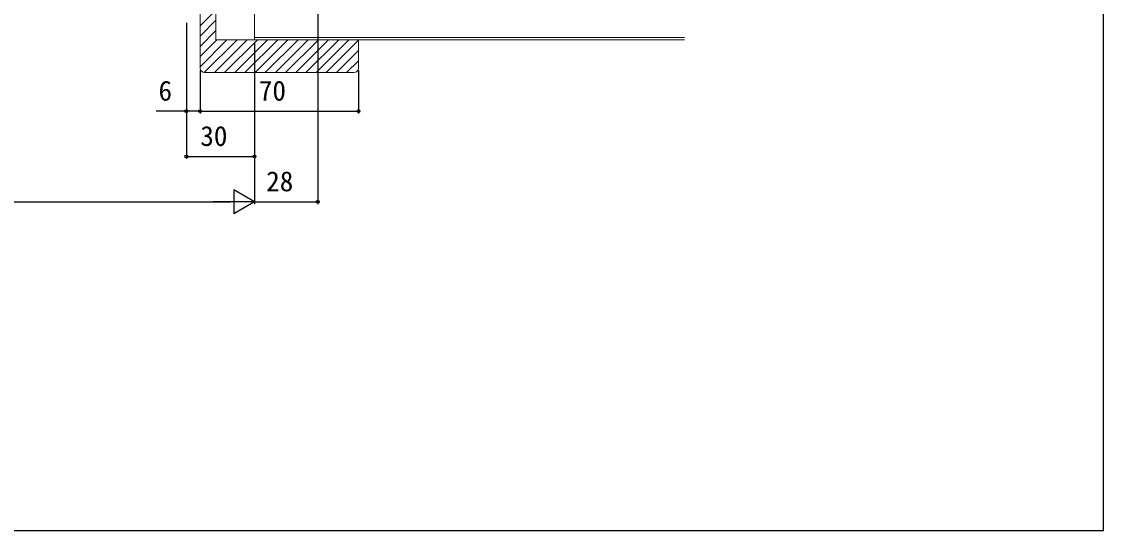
# Model space of a CAD drawing. Units: millimetres, scale not verified. Extents: x -525 to 525, y -783 to 779.
# Drawn here: x 47.3 to 525, y -782.8 to -558.3 of the extents above; entities that cross this region are included whole.
import ezdxf
from ezdxf.enums import TextEntityAlignment as Align

# ---------------------------------------------------------------- set-up
doc = ezdxf.new("R2010")
doc.units = ezdxf.units.MM
doc.header["$LTSCALE"] = 4
doc.layers.add('0-7_YKK_D', color=6, linetype='Continuous')
doc.layers.add('0-8_YKK_ZWAK', color=7, linetype='Continuous')
doc.layers.add('0-9_YSS_K', color=3, linetype='Continuous', lineweight=18)
doc.styles.add('ＭＳ ゴシック', font='')
doc.styles.get('ＭＳ ゴシック').set_extended_font_data('MS Gothic')

msp = doc.modelspace()

# ---------------------------------------------------------------- linework, layer by layer
at = {"layer": '0-7_YKK_D'}
for p, q in [((178.031, -449.3), (178.031, -638.8)), ((120.031, -558.8), (120.031, -598.8)), ((120.031, -558.8), (120.031, -618.8)), ((150.031, -567.3), (150.031, -638.8)), ((150.031, -567.3), (150.031, -618.8)), ((150.031, -567.3), (150.031, -638.8)), ((126.031, -579.8), (126.031, -598.8)), ((126.031, -579.8), (126.031, -598.8)), ((196.031, -579.8), (196.031, -598.8)), ((126.031, -597.8), (196.031, -597.8)), ((120.031, -617.8), (150.031, -617.8)), ((150.031, -637.8), (140.938, -632.55)), ((140.938, -632.55), (140.938, -643.05)), ((-139.469, -637.8), (139.531, -637.8)), ((150.031, -637.8), (131.845, -637.8)), ((150.031, -637.8), (140.938, -643.05)), ((150.031, -637.8), (178.031, -637.8))]:
    msp.add_line(p, q, dxfattribs=at)
msp.add_lwpolyline([(126.031, -597.8), (120.031, -597.8), (106.663, -597.8)], dxfattribs=at)
for centre in [(120.031, -597.8), (126.031, -597.8), (126.031, -597.8), (196.031, -597.8), (120.031, -617.8), (150.031, -617.8), (178.031, -637.8)]:
    msp.add_circle(centre, 0.637, dxfattribs=at)
at = {"layer": '0-8_YKK_ZWAK'}
msp.add_lwpolyline([(-525, -782.8), (525, -782.8), (525, 747.2)], dxfattribs=at)
at = {"layer": '0-9_YSS_K'}
for p, q in [((126.031, -560.212), (133.031, -553.212)), ((150.031, -553.8), (150.031, -566.3)), ((126.031, -564.702), (133.031, -557.702)), ((126.031, -569.193), (133.031, -562.193)), ((126.031, -573.683), (133.414, -566.3)), ((126.031, -578.173), (137.904, -566.3)), ((127.898, -580.796), (142.394, -566.3)), ((132.384, -580.8), (146.884, -566.3)), ((136.874, -580.8), (151.374, -566.3)), ((141.364, -580.8), (155.864, -566.3)), ((145.854, -580.8), (160.354, -566.3)), ((150.031, -565.3), (340.056, -565.3)), ((150.031, -566.3), (340.056, -566.3)), ((150.345, -580.8), (164.845, -566.3)), ((154.835, -580.8), (169.335, -566.3)), ((159.325, -580.8), (173.825, -566.3)), ((163.815, -580.8), (178.315, -566.3)), ((168.305, -580.8), (182.805, -566.3)), ((172.795, -580.8), (187.295, -566.3)), ((177.285, -580.8), (191.785, -566.3)), ((181.776, -580.8), (196.031, -566.544)), ((186.266, -580.8), (196.031, -571.035)), ((190.756, -580.8), (196.031, -575.525)), ((128.031, -580.8), (194.031, -580.8))]:
    msp.add_line(p, q, dxfattribs=at)
msp.add_lwpolyline([(196.031, -578.8), (196.031, -566.3), (133.031, -566.3), (133.031, -552.3), (126.031, -552.3), (126.031, -578.8)], dxfattribs=at)
for centre, start, end in [((128.031, -578.8), 180.00001, 269.99999), ((194.031, -578.8), 270.00001, 359.99999)]:
    msp.add_arc(centre, 2, start, end, dxfattribs=at)

# ---------------------------------------------------------------- texts
at = {"layer": '0-7_YKK_D', "style": 'ＭＳ ゴシック'}
for s, p in [('6', (107.708, -595.8)), ('70', (152.031, -595.8)), ('30', (126.167, -615.8)), ('28', (155.27, -635.8))]:
    msp.add_text(s, height=8.798, dxfattribs=at).set_placement(p, align=Align.BOTTOM_LEFT)

doc.saveas('drawing.dxf')
